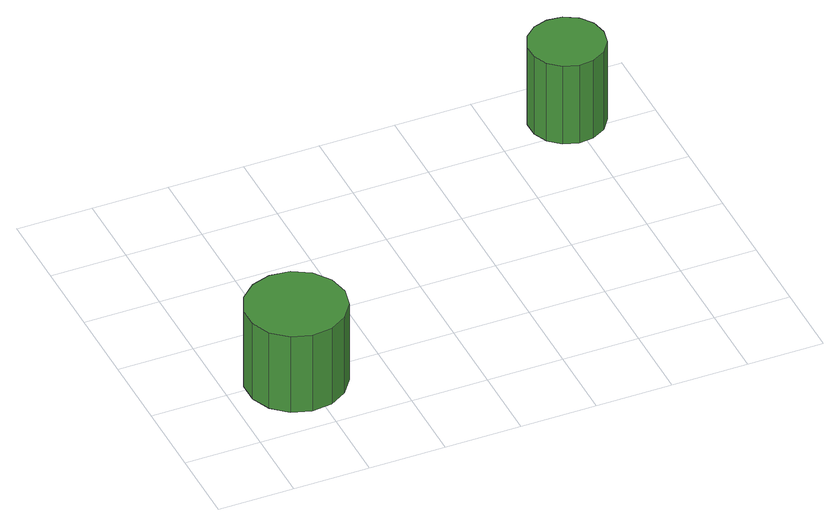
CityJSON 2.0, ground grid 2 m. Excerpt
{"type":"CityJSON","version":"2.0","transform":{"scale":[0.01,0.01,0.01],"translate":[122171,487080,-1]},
"CityObjects":{
"tree1":{"type":"SolitaryVegetationObject","attributes":{"function":"something"},"geometry":[{"type":"MultiSurface","lod":"1","boundaries":[[[0,1,2,3,4,5,6,7,8,9,10,11,12,13,14]],[[15,16,17,18,19,20,21,22,23,24,25,26,27,28,29]],[[0,29,28,1]],[[1,28,27,2]],[[2,27,26,3]],[[3,26,25,4]],[[4,25,24,5]],[[5,24,23,6]],[[6,23,22,7]],[[7,22,21,8]],[[8,21,20,9]],[[9,20,19,10]],[[10,19,18,11]],[[11,18,17,12]],[[12,17,16,13]],[[13,16,15,14]],[[14,15,29,0]]]}]},
"tree2":{"type":"SolitaryVegetationObject","attributes":{"function":"something"},"geometry":[{"type":"MultiSurface","lod":"1","boundaries":[[[30,31,32,33,34,35,36,37,38,39,40,41,42,43,44]],[[45,46,47,48,49,50,51,52,53,54,55,56,57,58,59]],[[30,59,58,31]],[[31,58,57,32]],[[32,57,56,33]],[[33,56,55,34]],[[34,55,54,35]],[[35,54,53,36]],[[36,53,52,37]],[[37,52,51,38]],[[38,51,50,39]],[[39,50,49,40]],[[40,49,48,41]],[[41,48,47,42]],[[42,47,46,43]],[[43,46,45,44]],[[44,45,59,30]]]}]}
},
"vertices":[
[299,171,296],[288,223,296],[256,267,296],[210,294,296],[156,300,296],[105,283,296],[65,247,296],[43,198,296],[43,144,296],[65,95,296],[105,59,296],[156,42,296],[210,48,296],[256,75,296],[288,118,296],[288,118,64],[256,75,64],[210,48,64],[156,42,64],[105,59,64],[65,95,64],[43,144,64],[43,198,64],[65,247,64],[105,283,64],[156,300,64],[210,294,64],[256,267,64],[288,223,64],[299,171,64],
[1287,854,287],[1279,894,287],[1255,927,287],[1219,947,287],[1179,951,287],[1140,939,287],[1110,912,287],[1093,874,287],[1093,834,287],[1110,796,287],[1140,769,287],[1179,756,287],[1219,761,287],[1255,781,287],[1279,814,287],[1279,814,49],[1255,781,49],[1219,761,49],[1179,756,49],[1140,769,49],[1110,796,49],[1093,834,49],[1093,874,49],[1110,912,49],[1140,939,49],[1179,951,49],[1219,947,49],[1255,927,49],[1279,894,49],[1287,854,49]
]}
